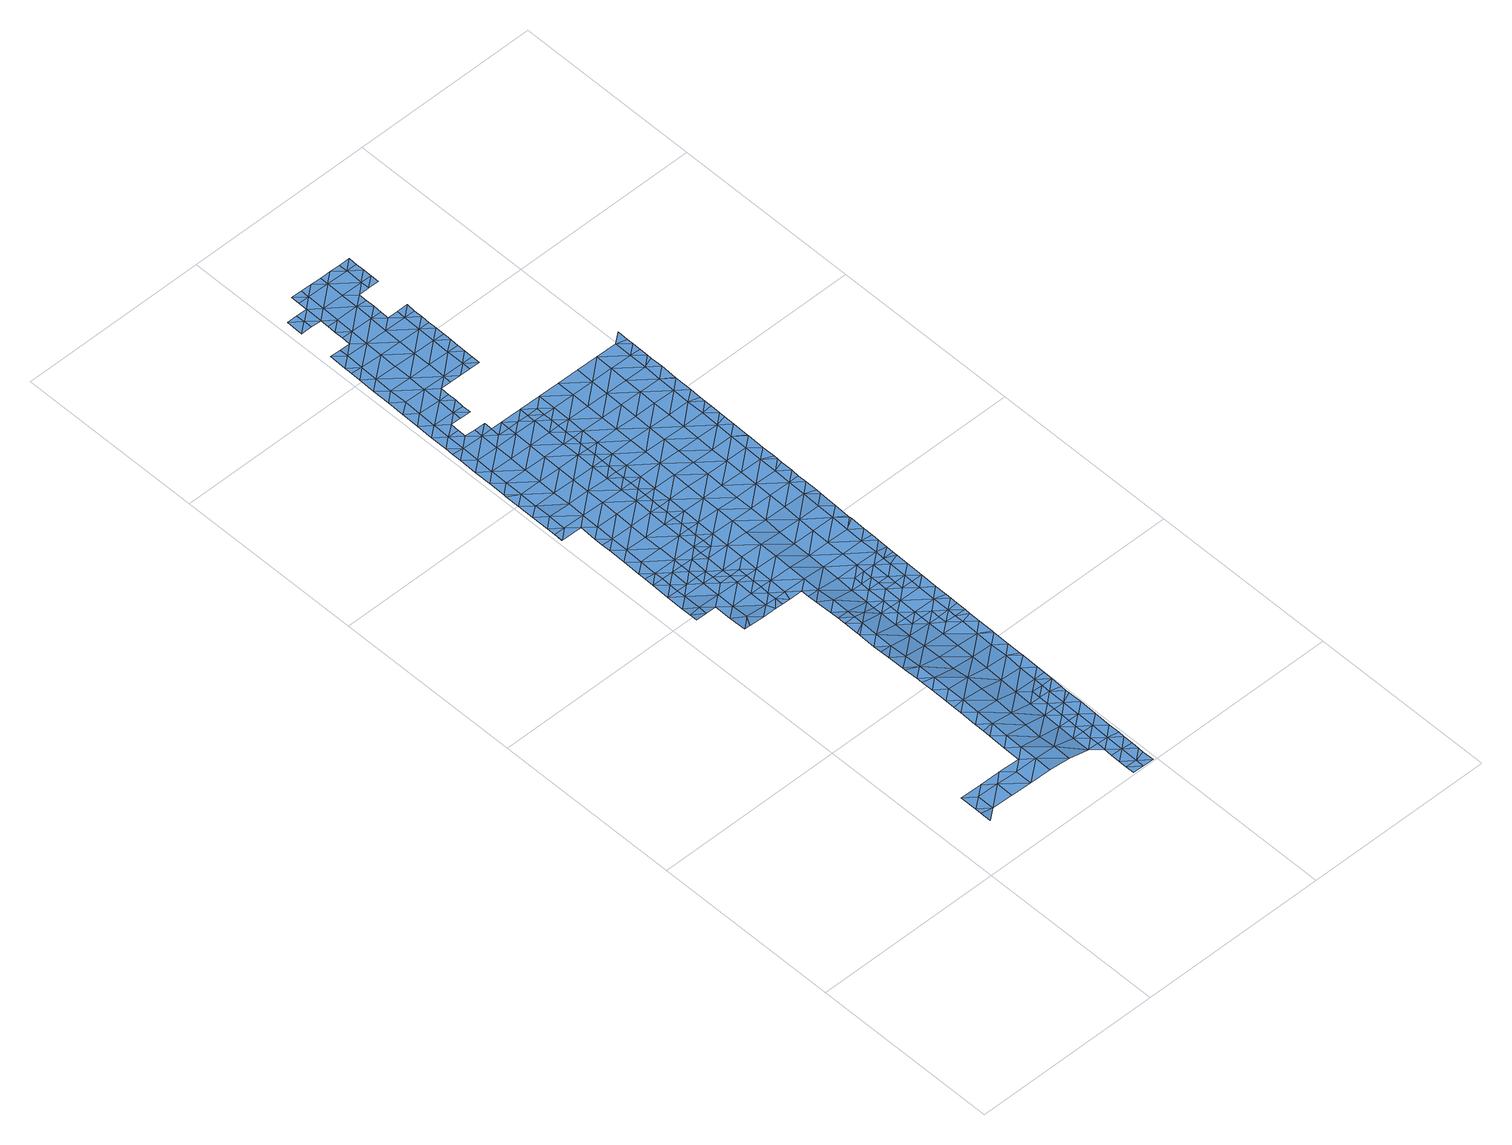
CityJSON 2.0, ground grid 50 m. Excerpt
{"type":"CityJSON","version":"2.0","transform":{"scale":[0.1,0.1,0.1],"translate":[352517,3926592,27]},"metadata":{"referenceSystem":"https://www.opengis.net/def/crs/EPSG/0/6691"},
"CityObjects":{
"waterbody1":{"type":"WaterBody","attributes":{"name":"8","class":"1140","function":"1","WaterBodyRiverFloodingRiskAttribute.description":"4","WaterBodyRiverFloodingRiskAttribute.rankOrg":"1","WaterBodyRiverFloodingRiskAttribute.adminType":"2","WaterBodyRiverFloodingRiskAttribute.scale":"L1"},"geometry":[{"type":"MultiSurface","lod":"1","boundaries":[[[0,1,2]],[[3,0,2]],[[4,3,5]],[[3,2,5]],[[6,4,5]],[[2,7,5]],[[8,7,2]],[[7,6,5]],[[9,6,7]],[[10,7,8]],[[11,12,7]],[[10,11,7]],[[9,7,12]],[[13,12,11]],[[10,14,11]],[[14,13,11]],[[14,10,15]],[[16,17,13]],[[14,16,13]],[[18,19,17]],[[18,17,16]],[[14,15,20]],[[21,22,19]],[[14,23,16]],[[20,23,14]],[[21,19,18]],[[24,22,21]],[[16,25,18]],[[23,25,16]],[[26,24,27]],[[24,21,27]],[[28,29,26]],[[18,30,21]],[[25,30,18]],[[29,28,31]],[[26,27,28]],[[20,32,23]],[[21,33,27]],[[28,34,31]],[[31,34,35]],[[33,21,30]],[[27,36,28]],[[35,37,38]],[[37,35,34]],[[39,40,23]],[[41,38,37]],[[36,27,33]],[[42,34,28]],[[23,32,39]],[[37,43,41]],[[25,23,40]],[[41,43,44]],[[44,43,45]],[[40,46,25]],[[42,37,34]],[[30,25,46]],[[47,48,32]],[[49,39,32]],[[28,36,50]],[[45,51,52]],[[48,49,32]],[[33,30,46]],[[45,43,51]],[[53,43,37]],[[54,36,33]],[[28,50,42]],[[52,55,56]],[[49,57,39]],[[57,58,39]],[[39,58,40]],[[52,51,55]],[[59,56,55]],[[60,33,46]],[[61,50,36]],[[53,37,42]],[[55,62,59]],[[63,46,40]],[[59,62,64]],[[65,63,40]],[[65,40,58]],[[54,33,60]],[[54,61,36]],[[66,67,43]],[[66,43,53]],[[63,68,46]],[[69,60,46]],[[51,43,67]],[[70,71,72]],[[68,69,46]],[[70,64,71]],[[42,50,61]],[[64,62,71]],[[55,73,62]],[[74,54,60]],[[55,51,73]],[[75,72,71]],[[76,74,60]],[[60,69,76]],[[51,67,73]],[[42,61,77]],[[53,42,78]],[[62,79,71]],[[80,75,71]],[[78,42,77]],[[66,53,78]],[[66,81,67]],[[82,62,73]],[[83,54,74]],[[54,84,61]],[[78,81,66]],[[83,84,54]],[[71,79,80]],[[62,82,79]],[[61,85,77]],[[83,74,86]],[[84,85,61]],[[82,73,87]],[[67,81,88]],[[73,67,89]],[[90,80,79]],[[87,91,82]],[[92,79,82]],[[86,93,83]],[[91,92,82]],[[89,67,88]],[[87,73,89]],[[78,77,94]],[[93,95,83]],[[96,90,79]],[[95,97,83]],[[92,98,79]],[[94,77,85]],[[98,96,79]],[[84,83,97]],[[81,99,88]],[[81,78,99]],[[100,87,89]],[[97,101,84]],[[85,84,101]],[[78,94,99]],[[89,88,102]],[[99,103,88]],[[104,100,89]],[[105,85,101]],[[106,104,89]],[[106,89,102]],[[107,85,105]],[[94,85,107]],[[102,88,103]],[[94,108,99]],[[94,107,108]],[[109,102,103]],[[110,111,99]],[[110,99,108]],[[99,111,103]],[[112,109,103]],[[111,112,103]],[[112,113,109]]]}]},
"waterbody2":{"type":"WaterBody","attributes":{"name":"8","class":"1140","function":"1","WaterBodyRiverFloodingRiskAttribute.description":"4","WaterBodyRiverFloodingRiskAttribute.rankOrg":"2","WaterBodyRiverFloodingRiskAttribute.adminType":"2","WaterBodyRiverFloodingRiskAttribute.scale":"L1"},"geometry":[{"type":"MultiSurface","lod":"1","boundaries":[[[114,115,116]],[[115,117,116]],[[118,114,116]],[[117,119,116]],[[120,118,116]],[[120,116,119]],[[120,119,121]],[[121,119,122]],[[123,120,121]],[[122,124,121]],[[125,126,127]],[[123,121,128]],[[121,124,128]],[[129,130,131]],[[124,126,132]],[[126,125,132]],[[72,75,133]],[[134,130,135]],[[128,124,136]],[[130,129,135]],[[124,132,136]],[[125,137,132]],[[138,139,140]],[[139,134,135]],[[141,128,136]],[[138,134,139]],[[142,133,143]],[[129,144,135]],[[143,133,75]],[[142,145,146]],[[147,136,132]],[[148,137,149]],[[150,132,137]],[[151,141,136]],[[148,140,139]],[[149,140,148]],[[142,143,145]],[[75,80,143]],[[146,152,153]],[[144,154,135]],[[135,154,139]],[[153,152,144]],[[150,137,148]],[[146,145,152]],[[155,145,143]],[[147,132,150]],[[136,147,151]],[[155,143,80]],[[139,156,148]],[[144,152,154]],[[157,152,145]],[[158,156,139]],[[158,139,154]],[[155,157,145]],[[148,159,150]],[[160,161,162]],[[160,151,161]],[[80,90,155]],[[151,147,161]],[[156,159,148]],[[159,147,150]],[[161,163,162]],[[157,164,152]],[[152,165,154]],[[163,166,167]],[[167,162,163]],[[90,96,155]],[[168,92,91]],[[154,165,158]],[[91,87,168]],[[169,170,171]],[[159,172,147]],[[96,173,155]],[[147,174,161]],[[168,87,100]],[[169,166,163]],[[171,166,169]],[[165,152,164]],[[168,175,92]],[[157,155,173]],[[175,96,98]],[[158,176,156]],[[177,163,161]],[[98,92,175]],[[178,164,157]],[[179,180,181]],[[182,178,157]],[[100,104,168]],[[180,170,169]],[[179,170,180]],[[182,157,173]],[[183,159,156]],[[175,184,96]],[[174,147,172]],[[158,165,176]],[[176,183,156]],[[173,96,184]],[[185,181,180]],[[186,181,185]],[[168,187,175]],[[177,161,174]],[[188,186,185]],[[164,189,165]],[[190,191,192]],[[193,180,169]],[[187,168,104]],[[194,173,184]],[[106,102,195]],[[189,164,178]],[[192,191,196]],[[197,184,175]],[[185,198,188]],[[195,102,109]],[[104,106,195]],[[169,163,193]],[[199,188,198]],[[172,159,200]],[[201,174,172]],[[193,163,177]],[[202,197,175]],[[203,199,198]],[[204,194,184]],[[205,189,178]],[[187,202,175]],[[187,104,195]],[[197,204,184]],[[206,185,180]],[[159,183,200]],[[196,207,192]],[[109,113,195]],[[208,209,210]],[[176,165,211]],[[210,203,208]],[[204,212,194]],[[213,177,174]],[[211,165,189]],[[203,198,208]],[[201,172,200]],[[214,180,193]],[[208,215,209]],[[216,217,195]],[[195,217,187]],[[216,195,113]],[[215,218,219]],[[185,220,198]],[[205,221,189]],[[222,223,176]],[[219,209,215]],[[224,192,207]],[[222,176,211]],[[206,180,214]],[[225,197,202]],[[220,208,198]],[[217,226,187]],[[177,227,193]],[[183,176,223]],[[183,228,200]],[[226,229,187]],[[174,201,213]],[[215,230,218]],[[187,229,202]],[[231,211,189]],[[232,224,207]],[[233,230,234]],[[223,228,183]],[[221,231,189]],[[233,218,230]],[[220,185,206]],[[235,225,202]],[[227,177,213]],[[229,235,202]],[[208,236,215]],[[230,237,234]],[[227,238,193]],[[193,239,214]],[[220,236,208]],[[201,200,228]],[[240,234,237]],[[211,241,222]],[[242,231,221]],[[243,240,237]],[[244,213,201]],[[232,245,224]],[[215,246,230]],[[236,246,215]],[[247,243,237]],[[248,243,247]],[[239,193,238]],[[206,214,239]],[[249,223,222]],[[250,201,228]],[[251,248,247]],[[252,237,230]],[[211,231,241]],[[206,253,220]],[[254,245,255]],[[246,252,230]],[[242,256,231]],[[244,201,250]],[[254,251,247]],[[255,251,254]],[[257,222,241]],[[223,249,228]],[[258,247,237]],[[253,206,239]],[[259,241,231]],[[227,213,260]],[[224,245,261]],[[256,242,262]],[[253,263,220]],[[252,258,237]],[[238,227,260]],[[259,231,256]],[[222,257,249]],[[264,250,228]],[[213,244,260]],[[245,254,261]],[[259,265,241]],[[266,257,241]],[[236,220,267]],[[236,268,246]],[[269,264,228]],[[270,253,239]],[[266,241,265]],[[267,220,263]],[[267,268,236]],[[271,244,250]],[[228,249,269]],[[246,268,252]],[[238,260,272]],[[239,238,270]],[[247,258,273]],[[254,247,274]],[[275,257,266]],[[264,271,250]],[[271,260,244]],[[249,257,276]],[[238,272,270]],[[274,247,273]],[[276,257,275]],[[261,254,274]],[[253,277,263]],[[278,269,249]],[[279,258,252]],[[249,276,280]],[[281,267,263]],[[249,280,278]],[[282,279,252]],[[277,253,270]],[[282,252,268]],[[260,283,272]],[[284,273,258]],[[285,261,274]],[[277,281,263]],[[286,269,278]],[[264,269,286]],[[287,268,267]],[[288,260,271]],[[289,270,272]],[[290,271,264]],[[273,291,274]],[[292,264,286]],[[283,289,272]],[[260,288,283]],[[284,258,279]],[[293,277,270]],[[264,292,290]],[[287,267,281]],[[290,294,271]],[[268,295,282]],[[271,296,288]],[[291,273,284]],[[285,274,291]],[[271,294,296]],[[297,279,282]],[[277,298,281]],[[299,283,288]],[[296,300,288]],[[268,287,301]],[[300,299,288]],[[293,270,289]],[[298,287,281]],[[295,268,301]],[[285,291,302]],[[283,299,303]],[[297,282,295]],[[284,279,297]],[[289,283,304]],[[277,293,298]],[[305,301,287]],[[283,303,304]],[[306,293,289]],[[284,307,291]],[[306,289,304]],[[308,307,284]],[[309,287,298]],[[310,295,301]],[[308,284,297]],[[311,293,306]],[[305,287,309]],[[305,310,301]],[[312,293,311]],[[298,293,312]],[[295,310,297]],[[313,309,298]],[[312,314,298]],[[302,291,315]],[[316,308,297]],[[313,298,314]],[[291,307,315]],[[317,305,309]],[[318,309,313]],[[319,307,308]],[[317,309,318]],[[297,310,316]],[[320,305,317]],[[321,315,307]],[[310,305,322]],[[322,305,320]],[[308,316,319]],[[310,323,316]],[[310,322,323]],[[307,319,321]],[[324,319,316]],[[325,324,316]],[[325,316,323]],[[326,315,321]],[[327,321,319]],[[324,328,319]],[[327,319,328]],[[327,329,321]],[[321,330,326]],[[321,329,330]],[[331,332,326]],[[331,326,330]]]}]},
"waterbody3":{"type":"WaterBody","attributes":{"name":"8","class":"1140","function":"1","WaterBodyRiverFloodingRiskAttribute.description":"4","WaterBodyRiverFloodingRiskAttribute.rankOrg":"1","WaterBodyRiverFloodingRiskAttribute.adminType":"2","WaterBodyRiverFloodingRiskAttribute.scale":"L1"},"geometry":[{"type":"MultiSurface","lod":"1","boundaries":[[[140,333,138]],[[138,333,134]],[[131,130,334]],[[334,130,335]],[[134,333,335]],[[333,140,336]],[[149,125,336]],[[126,337,127]],[[126,124,337]],[[122,337,124]],[[122,119,337]],[[127,337,338]],[[117,115,339]],[[340,334,335]],[[340,341,342]],[[341,343,344]],[[344,342,341]],[[337,339,338]],[[119,339,337]],[[119,117,339]],[[125,127,336]],[[336,127,338]],[[341,340,335]],[[345,346,347]],[[134,335,130]],[[137,125,149]],[[149,336,140]],[[348,338,349]],[[349,338,350]],[[348,343,341]],[[351,346,350]],[[346,345,350]],[[345,349,350]],[[343,348,349]],[[351,339,115]],[[339,351,350]],[[338,339,350]],[[348,336,338]],[[348,333,336]],[[333,348,335]],[[341,335,348]]]}]},
"waterbody4":{"type":"WaterBody","attributes":{"name":"8","class":"1140","function":"1","WaterBodyRiverFloodingRiskAttribute.description":"4","WaterBodyRiverFloodingRiskAttribute.rankOrg":"2","WaterBodyRiverFloodingRiskAttribute.adminType":"2","WaterBodyRiverFloodingRiskAttribute.scale":"L1"},"geometry":[{"type":"MultiSurface","lod":"1","boundaries":[[[352,353,49]],[[57,49,353]],[[57,353,58]],[[352,49,48]],[[354,355,356]],[[356,355,357]],[[358,58,353]],[[359,69,68]],[[76,69,360]],[[86,76,360]],[[74,76,86]],[[69,359,360]],[[361,359,358]],[[362,363,357]],[[357,355,362]],[[361,364,359]],[[363,362,365]],[[68,63,359]],[[358,359,63]],[[358,63,65]],[[65,58,358]],[[366,352,367]],[[366,353,352]],[[48,47,352]],[[357,368,356]],[[369,358,353]],[[361,358,369]],[[360,93,86]],[[353,366,369]],[[357,370,368]],[[370,357,371]],[[363,371,357]],[[372,359,364]],[[372,360,359]],[[373,360,372]],[[373,93,360]],[[374,356,368]],[[47,354,356]],[[356,352,47]],[[356,375,352]],[[356,374,375]],[[367,352,375]]]}]},
"waterbody5":{"type":"WaterBody","attributes":{"name":"8","class":"1140","function":"1","WaterBodyRiverFloodingRiskAttribute.description":"4","WaterBodyRiverFloodingRiskAttribute.rankOrg":"1","WaterBodyRiverFloodingRiskAttribute.adminType":"2","WaterBodyRiverFloodingRiskAttribute.scale":"L1"},"geometry":[{"type":"MultiSurface","lod":"1","boundaries":[[[376,377,378]],[[379,380,381]],[[379,382,380]],[[383,382,379]],[[382,383,384]],[[384,383,385]],[[386,387,388]],[[389,388,387]],[[389,387,390]],[[391,392,393]],[[391,393,394]],[[391,394,395]],[[395,394,396]],[[396,394,397]],[[398,399,400]],[[399,401,400]],[[400,401,402]],[[401,403,402]],[[403,401,404]],[[404,401,405]],[[406,405,401]],[[405,406,407]],[[385,383,408]],[[409,385,408]],[[410,411,412]],[[413,408,414]],[[408,415,409]],[[416,417,418]],[[114,118,419]],[[118,120,419]],[[420,419,120]],[[419,420,421]],[[422,421,420]],[[423,424,422]],[[423,425,424]],[[166,425,423]],[[171,425,166]],[[171,170,425]],[[196,191,426]],[[191,427,426]],[[428,427,191]],[[393,427,428]],[[429,427,393]],[[429,430,427]],[[428,191,190]],[[190,431,428]],[[432,428,431]],[[432,433,428]],[[428,433,394]],[[430,426,427]],[[426,430,434]],[[430,435,434]],[[436,426,434]],[[436,207,426]],[[437,436,434]],[[436,437,251]],[[248,251,437]],[[240,243,438]],[[437,438,243]],[[234,240,438]],[[439,234,438]],[[233,234,439]],[[219,218,440]],[[218,439,440]],[[439,441,440]],[[441,439,398]],[[378,440,441]],[[440,378,442]],[[442,378,377]],[[443,444,445]],[[377,376,446]],[[446,376,447]],[[376,448,447]],[[448,376,449]],[[449,450,448]],[[449,451,450]],[[452,451,449]],[[452,453,451]],[[454,453,452]],[[452,402,454]],[[402,452,455]],[[453,456,451]],[[457,451,456]],[[449,455,452]],[[378,455,449]],[[451,457,450]],[[458,459,460]],[[459,461,460]],[[462,447,460]],[[448,458,460]],[[448,450,458]],[[460,447,448]],[[446,447,462]],[[463,446,462]],[[463,181,446]],[[179,181,463]],[[179,463,170]],[[186,446,181]],[[186,188,446]],[[462,424,463]],[[377,446,188]],[[188,199,377]],[[199,203,377]],[[378,449,376]],[[442,377,203]],[[442,203,210]],[[210,209,442]],[[209,440,442]],[[378,441,455]],[[441,400,455]],[[209,219,440]],[[218,233,439]],[[439,438,464]],[[438,434,464]],[[248,437,243]],[[255,436,251]],[[255,232,436]],[[434,438,437]],[[207,196,426]],[[232,207,436]],[[232,255,245]],[[465,466,414]],[[467,468,469]],[[381,470,469]],[[414,379,465]],[[471,381,380]],[[382,472,380]],[[414,408,379]],[[396,397,473]],[[473,397,388]],[[388,397,474]],[[475,474,397]],[[433,475,397]],[[476,477,478]],[[479,478,477]],[[478,479,480]],[[481,480,479]],[[480,481,482]],[[483,484,485]],[[445,485,484]],[[445,444,485]],[[379,408,383]],[[486,444,443]],[[486,487,444]],[[486,413,487]],[[486,408,413]],[[408,486,415]],[[488,415,486]],[[489,445,490]],[[491,490,445]],[[480,482,492]],[[492,482,493]],[[494,493,482]],[[493,494,495]],[[495,494,496]],[[384,497,382]],[[410,384,385]],[[410,412,384]],[[412,498,384]],[[491,445,484]],[[380,472,499]],[[500,501,502]],[[500,502,503]],[[503,502,418]],[[487,418,502]],[[504,418,487]],[[504,416,418]],[[485,505,483]],[[485,444,506]],[[489,443,445]],[[488,486,443]],[[506,444,487]],[[413,504,487]],[[507,472,382]],[[498,497,384]],[[497,498,508]],[[509,497,508]],[[509,510,497]],[[510,511,497]],[[511,382,497]],[[507,382,511]],[[123,128,420]],[[420,128,512]],[[512,128,141]],[[141,151,512]],[[512,423,420]],[[512,162,423]],[[162,167,423]],[[160,512,151]],[[160,162,512]],[[170,463,425]],[[167,166,423]],[[425,463,424]],[[423,422,420]],[[420,120,123]],[[513,114,419]],[[499,514,380]],[[514,471,380]],[[515,467,469]],[[470,515,469]],[[457,456,516]],[[403,454,402]],[[455,400,402]],[[400,441,398]],[[464,398,439]],[[464,434,435]],[[406,401,399]],[[429,435,430]],[[392,429,393]],[[393,428,394]],[[473,388,389]],[[388,474,517]],[[517,474,518]],[[433,397,394]],[[518,519,517]],[[520,521,522]],[[521,523,522]],[[524,505,479]],[[485,479,505]],[[523,476,478]],[[477,524,479]],[[479,485,481]],[[506,481,485]],[[506,525,481]],[[525,506,487]],[[526,481,525]],[[525,527,526]],[[525,502,527]],[[527,482,526]],[[482,481,526]],[[492,478,480]],[[492,493,528]],[[482,527,494]],[[529,494,527]],[[501,529,527]],[[387,493,495]],[[496,494,529]],[[496,390,495]],[[501,527,502]],[[503,418,417]],[[487,502,525]],[[530,504,413]],[[413,531,530]],[[413,414,531]],[[466,531,414]],[[468,465,469]],[[465,381,469]],[[379,381,465]],[[493,387,386]],[[528,493,386]],[[532,528,386]],[[533,534,517]],[[517,534,386]],[[519,533,517]],[[535,536,492]],[[522,492,536]],[[478,492,522]],[[522,523,478]],[[537,522,536]],[[537,520,522]],[[535,492,528]],[[386,534,532]],[[386,388,517]],[[387,495,390]],[[407,429,392]],[[429,407,406]],[[429,406,435]],[[399,435,406]],[[399,464,435]],[[399,398,464]],[[538,421,422]],[[538,539,421]],[[540,421,539]],[[422,424,538]],[[460,461,538]],[[460,538,462]],[[462,538,424]],[[421,540,419]],[[513,419,540]],[[461,539,538]]]}]},
"waterbody6":{"type":"WaterBody","attributes":{"name":"8","class":"1140","function":"1","WaterBodyRiverFloodingRiskAttribute.description":"4","WaterBodyRiverFloodingRiskAttribute.rankOrg":"1","WaterBodyRiverFloodingRiskAttribute.adminType":"2","WaterBodyRiverFloodingRiskAttribute.scale":"L1"},"geometry":[{"type":"MultiSurface","lod":"1","boundaries":[[[242,221,541]],[[541,221,212]],[[212,221,542]],[[204,197,543]],[[225,543,197]],[[182,173,542]],[[205,182,542]],[[205,178,182]],[[204,543,212]],[[544,242,541]],[[543,541,212]],[[543,545,541]],[[545,544,541]],[[542,221,205]],[[542,173,194]],[[194,212,542]],[[262,242,544]],[[225,235,543]],[[235,545,543]]]}]}
},
"vertices":[
[96,131,34],[95,102,35],[124,125,35],[96,149,34],[97,195,33],[125,171,33],[154,194,33],[182,170,33],[181,124,33],[208,193,32],[238,123,31],[238,169,31],[210,193,32],[267,192,31],[295,168,31],[294,122,32],[296,215,31],[268,238,31],[296,261,31],[269,285,32],[351,121,27],[297,307,33],[269,303,33],[352,168,27],[269,331,33],[352,214,21],[270,377,34],[298,353,34],[299,400,34],[270,397,34],[353,260,24],[271,423,34],[408,120,11],[354,306,25],[300,446,33],[272,469,33],[355,352,28],[300,492,33],[272,501,32],[408,167,12],[409,213,11],[272,516,32],[356,445,28],[301,538,32],[273,554,29],[273,562,29],[410,259,11],[436,97,10],[436,120,11],[436,143,11],[355,399,28],[302,584,28],[274,608,26],[357,491,21],[411,351,15],[303,631,24],[274,632,25],[437,166,11],[437,189,11],[275,654,24],[411,305,12],[412,398,15],[303,677,24],[438,235,11],[275,700,25],[438,212,11],[358,537,21],[359,584,19],[438,259,11],[439,282,11],[276,709,25],[304,723,25],[276,747,25],[359,630,15],[439,328,13],[304,746,25],[439,305,11],[413,444,17],[414,490,16],[361,722,13],[333,746,19],[414,536,16],[360,676,13],[468,351,12],[469,397,12],[470,443,14],[468,327,11],[388,652,13],[415,583,15],[416,629,13],[361,745,13],[388,675,13],[389,699,13],[496,327,12],[470,489,13],[497,351,12],[390,745,13],[497,373,12],[389,722,13],[471,535,12],[416,652,13],[498,419,13],[444,605,14],[472,582,13],[445,651,13],[498,429,13],[444,628,13],[498,466,13],[499,512,13],[472,605,13],[499,517,13],[500,558,13],[500,588,13],[501,604,13],
[55,1120,20],[55,1074,19],[83,1097,20],[83,1073,19],[84,1120,20],[111,1073,19],[112,1119,20],[140,1096,20],[140,1073,19],[140,1119,20],[168,1072,19],[196,1025,19],[168,1049,19],[167,1026,19],[169,1118,20],[242,886,19],[222,909,19],[222,886,19],[196,1048,19],[276,769,25],[222,932,19],[250,909,19],[197,1095,20],[224,1025,19],[223,956,19],[251,955,19],[223,979,19],[197,1118,20],[277,793,24],[305,769,24],[278,885,19],[306,816,24],[278,839,21],[253,1094,20],[252,1001,19],[224,1002,19],[253,1048,19],[226,1117,20],[306,862,19],[278,864,19],[307,908,19],[362,768,13],[309,1000,19],[362,815,13],[308,954,19],[309,1047,19],[226,1140,20],[254,1140,20],[226,1164,20],[255,1186,20],[363,861,15],[364,907,15],[227,1210,20],[227,1187,20],[417,675,13],[256,1232,20],[228,1256,20],[227,1233,20],[310,1093,20],[390,791,13],[311,1139,20],[418,721,13],[365,953,15],[312,1185,20],[391,837,14],[228,1279,20],[257,1279,20],[229,1302,20],[391,814,13],[365,999,15],[418,767,13],[257,1325,20],[229,1325,20],[473,674,13],[229,1348,20],[420,860,15],[122,1697,20],[121,1674,20],[150,1696,20],[312,1231,20],[419,791,13],[473,628,13],[150,1673,20],[446,744,13],[258,1371,20],[230,1372,20],[366,1046,15],[367,1092,18],[474,720,13],[230,1395,20],[447,767,13],[419,837,14],[314,1324,20],[178,1673,20],[259,1417,20],[231,1441,20],[230,1418,20],[421,906,15],[447,790,13],[368,1138,18],[313,1278,20],[260,1463,20],[501,630,13],[501,650,13],[232,1487,20],[231,1464,20],[315,1370,20],[448,836,14],[421,952,15],[422,999,15],[207,1696,20],[475,743,13],[502,665,13],[368,1184,18],[423,1045,15],[502,697,13],[260,1510,20],[477,859,15],[206,1672,20],[232,1510,20],[232,1533,20],[503,743,13],[316,1416,20],[261,1556,20],[369,1231,18],[370,1277,18],[233,1556,20],[477,905,15],[476,836,14],[233,1579,20],[424,1137,18],[235,1672,20],[316,1463,20],[262,1602,20],[234,1603,20],[479,998,15],[424,1091,18],[234,1626,20],[317,1509,20],[371,1323,18],[263,1648,20],[234,1649,20],[505,854,14],[478,951,15],[318,1555,20],[505,882,15],[425,1183,18],[263,1695,20],[504,835,14],[371,1369,19],[480,1090,18],[506,902,15],[506,928,15],[372,1415,19],[373,1462,19],[480,1044,15],[427,1276,18],[481,1136,18],[426,1230,18],[319,1601,20],[319,1647,20],[507,967,15],[507,974,15],[427,1322,18],[508,1020,15],[375,1554,19],[507,979,15],[428,1368,19],[374,1508,19],[483,1229,18],[375,1600,20],[320,1694,20],[508,1066,17],[429,1414,19],[482,1182,18],[483,1275,18],[509,1113,18],[376,1646,20],[509,1079,17],[484,1321,18],[509,1137,18],[430,1507,19],[510,1159,18],[431,1553,19],[485,1367,19],[511,1205,18],[510,1190,18],[430,1461,19],[377,1693,20],[511,1215,18],[511,1251,18],[486,1460,19],[512,1298,18],[433,1646,20],[432,1599,20],[486,1414,19],[487,1506,19],[512,1301,18],[513,1344,19],[514,1390,19],[513,1372,19],[434,1692,20],[488,1552,19],[514,1436,19],[514,1416,19],[489,1598,20],[515,1451,19],[489,1645,20],[515,1482,19],[516,1529,19],[517,1575,20],[516,1531,19],[490,1691,20],[517,1621,20],[517,1607,20],[518,1643,20],[518,1667,20],[518,1684,20],[519,1713,20],
[194,956,19],[201,887,19],[194,910,19],[195,1002,19],[139,1049,19],[139,1003,19],[83,1050,19],[165,887,20],[137,911,23],[125,888,22],[109,934,20],[108,888,23],[81,981,20],[53,1002,20],[53,981,21],[138,957,19],[110,981,19],[82,1004,21],[54,1028,19],
[464,119,11],[465,166,11],[435,74,9],[435,51,9],[464,73,9],[463,27,9],[466,212,11],[467,258,11],[467,304,11],[495,235,11],[434,28,9],[462,4,10],[495,271,11],[434,4,10],[493,142,11],[493,113,10],[492,50,9],[494,188,11],[491,35,9],[491,3,10],[495,281,11],[496,296,11],[492,70,10],[492,96,10],
[145,1373,21],[201,1372,20],[145,1419,21],[102,2206,23],[102,2252,24],[74,2229,23],[159,2251,23],[158,2205,23],[215,2204,23],[186,2181,23],[96,1836,21],[39,1837,22],[38,1791,21],[10,1814,21],[11,1861,22],[8,1676,21],[7,1629,21],[36,1652,21],[37,1698,21],[8,1701,21],[9,1722,21],[37,1745,21],[147,1512,20],[90,1513,20],[89,1466,21],[34,1513,21],[33,1467,21],[5,1491,21],[5,1530,21],[6,1537,21],[34,1560,21],[6,1583,21],[158,2159,23],[186,2158,23],[215,2181,23],[243,2180,23],[243,2203,23],[100,2113,23],[101,2160,23],[186,2135,23],[43,2091,23],[15,2092,23],[43,2068,22],[84,1143,20],[141,1142,20],[85,1189,20],[142,1188,20],[198,1187,20],[142,1234,20],[199,1233,20],[149,1650,20],[92,1651,20],[93,1697,20],[35,1606,21],[92,1605,20],[122,1720,20],[94,1720,20],[65,1721,21],[148,1604,20],[91,1559,20],[206,1649,20],[205,1603,20],[204,1557,20],[204,1511,20],[203,1464,20],[146,1465,20],[202,1418,20],[185,2089,22],[156,2066,21],[213,2065,21],[201,1326,20],[144,1327,21],[87,1328,21],[88,1374,22],[59,1351,22],[31,1375,23],[32,1421,23],[3,1398,23],[4,1445,22],[89,1420,22],[3,1376,23],[3,1352,23],[58,1305,21],[58,1283,21],[86,1281,21],[58,1259,21],[143,1280,20],[200,1280,20],[148,1558,20],[73,2183,23],[73,2160,23],[16,2184,23],[45,2184,23],[45,2207,23],[45,2230,23],[74,2252,24],[131,2275,24],[9,1768,21],[66,1767,21],[66,1744,21],[239,1926,21],[239,1949,21],[210,1927,21],[211,1973,21],[154,1928,21],[155,1974,21],[97,1928,21],[240,2019,21],[241,2042,21],[212,2019,21],[157,2112,23],[99,2067,21],[185,2112,23],[213,2088,22],[242,2088,22],[241,2065,21],[153,1881,21],[96,1882,21],[40,1929,22],[40,1883,22],[12,1907,22],[216,2250,23],[244,2227,23],[103,2275,24],[14,2025,22],[13,1999,22],[42,2022,22],[14,2045,22],[71,2091,22],[240,1995,21],[155,2020,21],[159,2274,23],[244,2250,23],[245,2273,23],[216,2273,23],[188,2274,23],[198,1141,20],[56,1146,20],[74,2276,24],[17,2230,23],[2,1352,23],[95,1790,20],[94,1767,20],[123,1766,20],[238,1857,21],[238,1880,21],[210,1880,21],[238,1903,21],[240,1972,21],[99,2021,21],[98,1975,21],[41,1976,22],[124,1859,21],[12,1953,22],[72,2114,23],[72,2137,23],[124,1836,21],[123,1789,20],[124,1812,21],[153,1858,21],[181,1858,21],[209,1857,21],[86,1235,21],[57,1213,21],[56,1166,20],
[476,813,13],[419,814,13],[475,767,13],[504,822,14],[504,789,13]
]}
